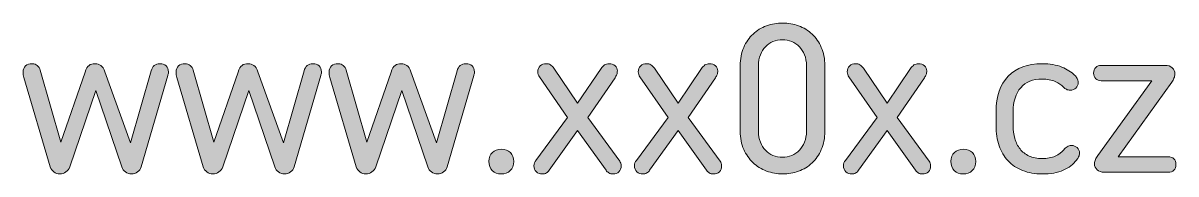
# Model space of a CAD drawing. Header units: millimetres. Extents: x -29.5 to 29.5, y -18.9 to 19.
# Drawn here: x -6.76 to 6.73, y -9.9 to -8.13 of the extents above; entities that cross this region are included whole.
import ezdxf

# ---------------------------------------------------------------- set-up
doc = ezdxf.new("R2010")
doc.units = ezdxf.units.MM
doc.header["$MEASUREMENT"] = 0
doc.layers.add('Layer 1', color=7, linetype='Continuous', lineweight=0)

# ---------------------------------------------------------------- blocks, each defined once
blk = doc.blocks.new('Block_2')
at = {"layer": 'Layer 1', "transparency": 33554687}
h = blk.add_hatch(color=7, dxfattribs=at)
h.dxf.hatch_style = 2
edge = h.paths.add_edge_path()
edge.add_spline(control_points=[(1.841, -9.399), (1.841, -9.446), (1.849, -9.487), (1.864, -9.524), (1.879, -9.561), (1.899, -9.593), (1.924, -9.619), (1.949, -9.646), (1.978, -9.666), (2.012, -9.68), (2.047, -9.695), (2.084, -9.702), (2.124, -9.702), (2.162, -9.702), (2.198, -9.695), (2.232, -9.68), (2.267, -9.666), (2.296, -9.646), (2.321, -9.619), (2.346, -9.593), (2.366, -9.561), (2.381, -9.524), (2.396, -9.487), (2.404, -9.446), (2.404, -9.399), (2.404, -9.399), (2.404, -8.629), (2.404, -8.629), (2.404, -8.583), (2.396, -8.54), (2.381, -8.503), (2.366, -8.466), (2.346, -8.434), (2.321, -8.408), (2.296, -8.382), (2.267, -8.362), (2.232, -8.348), (2.198, -8.334), (2.162, -8.327), (2.124, -8.327), (2.084, -8.327), (2.047, -8.334), (2.012, -8.348), (1.978, -8.362), (1.949, -8.382), (1.924, -8.408), (1.899, -8.434), (1.879, -8.466), (1.864, -8.503), (1.849, -8.54), (1.841, -8.583), (1.841, -8.629), (1.841, -8.629), (1.841, -9.399), (1.841, -9.399)], knot_values=[0, 0, 0, 0, 1, 1, 1, 2, 2, 2, 3, 3, 3, 4, 4, 4, 5, 5, 5, 6, 6, 6, 7, 7, 7, 8, 8, 8, 9, 9, 9, 10, 10, 10, 11, 11, 11, 12, 12, 12, 13, 13, 13, 14, 14, 14, 15, 15, 15, 16, 16, 16, 17, 17, 17, 18, 18, 18, 18], degree=3, periodic=0)
edge = h.paths.add_edge_path()
edge.add_spline(control_points=[(2.577, -9.612), (2.55, -9.673), (2.514, -9.726), (2.469, -9.768), (2.424, -9.811), (2.371, -9.843), (2.311, -9.864), (2.251, -9.886), (2.189, -9.897), (2.124, -9.897), (2.059, -9.897), (1.996, -9.885), (1.936, -9.863), (1.876, -9.841), (1.824, -9.808), (1.779, -9.765), (1.734, -9.723), (1.697, -9.671), (1.67, -9.609), (1.642, -9.548), (1.629, -9.477), (1.629, -9.397), (1.629, -9.397), (1.629, -8.632), (1.629, -8.632), (1.629, -8.552), (1.642, -8.48), (1.67, -8.418), (1.697, -8.355), (1.734, -8.303), (1.779, -8.261), (1.824, -8.218), (1.876, -8.186), (1.936, -8.164), (1.996, -8.142), (2.059, -8.132), (2.124, -8.132), (2.189, -8.132), (2.251, -8.142), (2.311, -8.164), (2.371, -8.186), (2.424, -8.218), (2.469, -8.261), (2.514, -8.303), (2.55, -8.355), (2.577, -8.417), (2.605, -8.478), (2.619, -8.549), (2.619, -8.629), (2.619, -8.629), (2.619, -9.399), (2.619, -9.399), (2.619, -9.479), (2.605, -9.55), (2.577, -9.612)], knot_values=[0, 0, 0, 0, 1, 1, 1, 2, 2, 2, 3, 3, 3, 4, 4, 4, 5, 5, 5, 6, 6, 6, 7, 7, 7, 8, 8, 8, 9, 9, 9, 10, 10, 10, 11, 11, 11, 12, 12, 12, 13, 13, 13, 14, 14, 14, 15, 15, 15, 16, 16, 16, 17, 17, 17, 18, 18, 18, 18], degree=3, periodic=0)
h = blk.add_hatch(color=7, dxfattribs=at)
h.dxf.hatch_style = 2
edge = h.paths.add_edge_path()
edge.add_spline(control_points=[(-5.911, -8.922), (-5.911, -8.922), (-6.216, -9.814), (-6.216, -9.814), (-6.225, -9.839), (-6.239, -9.859), (-6.26, -9.874), (-6.281, -9.889), (-6.305, -9.897), (-6.331, -9.897), (-6.358, -9.897), (-6.381, -9.889), (-6.401, -9.874), (-6.421, -9.859), (-6.435, -9.839), (-6.444, -9.814), (-6.444, -9.814), (-6.751, -8.767), (-6.751, -8.767), (-6.755, -8.758), (-6.757, -8.749), (-6.759, -8.738), (-6.76, -8.727), (-6.761, -8.716), (-6.761, -8.704), (-6.761, -8.674), (-6.752, -8.651), (-6.733, -8.633), (-6.713, -8.615), (-6.687, -8.607), (-6.654, -8.607), (-6.63, -8.607), (-6.611, -8.614), (-6.595, -8.628), (-6.579, -8.642), (-6.568, -8.661), (-6.561, -8.684), (-6.561, -8.684), (-6.319, -9.524), (-6.319, -9.524), (-6.319, -9.524), (-6.036, -8.707), (-6.036, -8.707), (-6.023, -8.667), (-6.007, -8.64), (-5.989, -8.627), (-5.971, -8.613), (-5.947, -8.607), (-5.919, -8.607), (-5.892, -8.607), (-5.87, -8.614), (-5.851, -8.628), (-5.833, -8.642), (-5.817, -8.667), (-5.804, -8.702), (-5.804, -8.702), (-5.504, -9.532), (-5.504, -9.532), (-5.504, -9.532), (-5.264, -8.689), (-5.264, -8.689), (-5.255, -8.663), (-5.243, -8.642), (-5.226, -8.628), (-5.21, -8.614), (-5.188, -8.607), (-5.161, -8.607), (-5.131, -8.607), (-5.107, -8.615), (-5.089, -8.633), (-5.07, -8.651), (-5.061, -8.674), (-5.061, -8.704), (-5.061, -8.713), (-5.062, -8.721), (-5.064, -8.728), (-5.065, -8.735), (-5.067, -8.742), (-5.069, -8.747), (-5.069, -8.747), (-5.379, -9.814), (-5.379, -9.814), (-5.387, -9.839), (-5.401, -9.859), (-5.421, -9.874), (-5.441, -9.889), (-5.465, -9.897), (-5.491, -9.897), (-5.518, -9.897), (-5.542, -9.889), (-5.563, -9.874), (-5.583, -9.859), (-5.598, -9.839), (-5.606, -9.814), (-5.606, -9.814), (-5.911, -8.922), (-5.911, -8.922)], knot_values=[0, 0, 0, 0, 1, 1, 1, 2, 2, 2, 3, 3, 3, 4, 4, 4, 5, 5, 5, 6, 6, 6, 7, 7, 7, 8, 8, 8, 9, 9, 9, 10, 10, 10, 11, 11, 11, 12, 12, 12, 13, 13, 13, 14, 14, 14, 15, 15, 15, 16, 16, 16, 17, 17, 17, 18, 18, 18, 19, 19, 19, 20, 20, 20, 21, 21, 21, 22, 22, 22, 23, 23, 23, 24, 24, 24, 25, 25, 25, 26, 26, 26, 27, 27, 27, 28, 28, 28, 29, 29, 29, 30, 30, 30, 31, 31, 31, 32, 32, 32, 32], degree=3, periodic=0)
h = blk.add_hatch(color=7, dxfattribs=at)
h.dxf.hatch_style = 2
edge = h.paths.add_edge_path()
edge.add_spline(control_points=[(-4.121, -8.922), (-4.121, -8.922), (-4.426, -9.814), (-4.426, -9.814), (-4.435, -9.839), (-4.449, -9.859), (-4.47, -9.874), (-4.491, -9.889), (-4.515, -9.897), (-4.541, -9.897), (-4.568, -9.897), (-4.591, -9.889), (-4.611, -9.874), (-4.631, -9.859), (-4.646, -9.839), (-4.654, -9.814), (-4.654, -9.814), (-4.961, -8.767), (-4.961, -8.767), (-4.965, -8.758), (-4.967, -8.749), (-4.969, -8.738), (-4.971, -8.727), (-4.971, -8.716), (-4.971, -8.704), (-4.971, -8.674), (-4.962, -8.651), (-4.943, -8.633), (-4.924, -8.615), (-4.897, -8.607), (-4.864, -8.607), (-4.841, -8.607), (-4.821, -8.614), (-4.805, -8.628), (-4.789, -8.642), (-4.778, -8.661), (-4.771, -8.684), (-4.771, -8.684), (-4.529, -9.524), (-4.529, -9.524), (-4.529, -9.524), (-4.246, -8.707), (-4.246, -8.707), (-4.233, -8.667), (-4.217, -8.64), (-4.199, -8.627), (-4.181, -8.613), (-4.157, -8.607), (-4.129, -8.607), (-4.102, -8.607), (-4.08, -8.614), (-4.061, -8.628), (-4.043, -8.642), (-4.027, -8.667), (-4.014, -8.702), (-4.014, -8.702), (-3.714, -9.532), (-3.714, -9.532), (-3.714, -9.532), (-3.474, -8.689), (-3.474, -8.689), (-3.466, -8.663), (-3.453, -8.642), (-3.436, -8.628), (-3.42, -8.614), (-3.398, -8.607), (-3.371, -8.607), (-3.341, -8.607), (-3.317, -8.615), (-3.299, -8.633), (-3.281, -8.651), (-3.271, -8.674), (-3.271, -8.704), (-3.271, -8.713), (-3.272, -8.721), (-3.274, -8.728), (-3.276, -8.735), (-3.277, -8.742), (-3.279, -8.747), (-3.279, -8.747), (-3.589, -9.814), (-3.589, -9.814), (-3.597, -9.839), (-3.611, -9.859), (-3.631, -9.874), (-3.651, -9.889), (-3.675, -9.897), (-3.701, -9.897), (-3.728, -9.897), (-3.752, -9.889), (-3.773, -9.874), (-3.794, -9.859), (-3.808, -9.839), (-3.816, -9.814), (-3.816, -9.814), (-4.121, -8.922), (-4.121, -8.922)], knot_values=[0, 0, 0, 0, 1, 1, 1, 2, 2, 2, 3, 3, 3, 4, 4, 4, 5, 5, 5, 6, 6, 6, 7, 7, 7, 8, 8, 8, 9, 9, 9, 10, 10, 10, 11, 11, 11, 12, 12, 12, 13, 13, 13, 14, 14, 14, 15, 15, 15, 16, 16, 16, 17, 17, 17, 18, 18, 18, 19, 19, 19, 20, 20, 20, 21, 21, 21, 22, 22, 22, 23, 23, 23, 24, 24, 24, 25, 25, 25, 26, 26, 26, 27, 27, 27, 28, 28, 28, 29, 29, 29, 30, 30, 30, 31, 31, 31, 32, 32, 32, 32], degree=3, periodic=0)
h = blk.add_hatch(color=7, dxfattribs=at)
h.dxf.hatch_style = 2
edge = h.paths.add_edge_path()
edge.add_spline(control_points=[(-2.331, -8.922), (-2.331, -8.922), (-2.636, -9.814), (-2.636, -9.814), (-2.645, -9.839), (-2.659, -9.859), (-2.68, -9.874), (-2.701, -9.889), (-2.725, -9.897), (-2.751, -9.897), (-2.778, -9.897), (-2.801, -9.889), (-2.821, -9.874), (-2.841, -9.859), (-2.855, -9.839), (-2.864, -9.814), (-2.864, -9.814), (-3.171, -8.767), (-3.171, -8.767), (-3.175, -8.758), (-3.177, -8.749), (-3.179, -8.738), (-3.181, -8.727), (-3.181, -8.716), (-3.181, -8.704), (-3.181, -8.674), (-3.172, -8.651), (-3.153, -8.633), (-3.133, -8.615), (-3.107, -8.607), (-3.074, -8.607), (-3.05, -8.607), (-3.031, -8.614), (-3.015, -8.628), (-2.999, -8.642), (-2.988, -8.661), (-2.981, -8.684), (-2.981, -8.684), (-2.739, -9.524), (-2.739, -9.524), (-2.739, -9.524), (-2.456, -8.707), (-2.456, -8.707), (-2.443, -8.667), (-2.427, -8.64), (-2.409, -8.627), (-2.391, -8.613), (-2.367, -8.607), (-2.339, -8.607), (-2.312, -8.607), (-2.29, -8.614), (-2.271, -8.628), (-2.253, -8.642), (-2.237, -8.667), (-2.224, -8.702), (-2.224, -8.702), (-1.924, -9.532), (-1.924, -9.532), (-1.924, -9.532), (-1.684, -8.689), (-1.684, -8.689), (-1.676, -8.663), (-1.663, -8.642), (-1.646, -8.628), (-1.63, -8.614), (-1.608, -8.607), (-1.581, -8.607), (-1.551, -8.607), (-1.527, -8.615), (-1.509, -8.633), (-1.491, -8.651), (-1.481, -8.674), (-1.481, -8.704), (-1.481, -8.713), (-1.482, -8.721), (-1.484, -8.728), (-1.486, -8.735), (-1.487, -8.742), (-1.489, -8.747), (-1.489, -8.747), (-1.799, -9.814), (-1.799, -9.814), (-1.807, -9.839), (-1.821, -9.859), (-1.841, -9.874), (-1.861, -9.889), (-1.885, -9.897), (-1.911, -9.897), (-1.938, -9.897), (-1.962, -9.889), (-1.983, -9.874), (-2.003, -9.859), (-2.018, -9.839), (-2.026, -9.814), (-2.026, -9.814), (-2.331, -8.922), (-2.331, -8.922)], knot_values=[0, 0, 0, 0, 1, 1, 1, 2, 2, 2, 3, 3, 3, 4, 4, 4, 5, 5, 5, 6, 6, 6, 7, 7, 7, 8, 8, 8, 9, 9, 9, 10, 10, 10, 11, 11, 11, 12, 12, 12, 13, 13, 13, 14, 14, 14, 15, 15, 15, 16, 16, 16, 17, 17, 17, 18, 18, 18, 19, 19, 19, 20, 20, 20, 21, 21, 21, 22, 22, 22, 23, 23, 23, 24, 24, 24, 25, 25, 25, 26, 26, 26, 27, 27, 27, 28, 28, 28, 29, 29, 29, 30, 30, 30, 31, 31, 31, 32, 32, 32, 32], degree=3, periodic=0)
h = blk.add_hatch(color=7, dxfattribs=at)
h.dxf.hatch_style = 2
edge = h.paths.add_edge_path()
edge.add_spline(control_points=[(0.001, -8.664), (0.013, -8.646), (0.026, -8.632), (0.041, -8.622), (0.056, -8.612), (0.074, -8.607), (0.094, -8.607), (0.122, -8.607), (0.145, -8.615), (0.164, -8.631), (0.182, -8.647), (0.191, -8.667), (0.191, -8.692), (0.191, -8.709), (0.189, -8.723), (0.184, -8.734), (0.179, -8.746), (0.172, -8.758), (0.164, -8.772), (0.164, -8.772), (-0.156, -9.237), (-0.156, -9.237), (-0.156, -9.237), (0.219, -9.747), (0.219, -9.747), (0.224, -9.755), (0.228, -9.763), (0.231, -9.772), (0.234, -9.78), (0.236, -9.79), (0.236, -9.802), (0.236, -9.83), (0.227, -9.853), (0.21, -9.871), (0.192, -9.888), (0.169, -9.897), (0.141, -9.897), (0.123, -9.897), (0.106, -9.893), (0.092, -9.884), (0.078, -9.876), (0.067, -9.866), (0.059, -9.854), (0.059, -9.854), (-0.274, -9.387), (-0.274, -9.387), (-0.274, -9.387), (-0.607, -9.854), (-0.607, -9.854), (-0.615, -9.867), (-0.626, -9.878), (-0.639, -9.885), (-0.652, -9.893), (-0.668, -9.897), (-0.686, -9.897), (-0.715, -9.897), (-0.738, -9.888), (-0.756, -9.871), (-0.775, -9.853), (-0.784, -9.83), (-0.784, -9.802), (-0.784, -9.789), (-0.782, -9.777), (-0.778, -9.767), (-0.774, -9.757), (-0.768, -9.748), (-0.761, -9.739), (-0.761, -9.739), (-0.391, -9.237), (-0.391, -9.237), (-0.391, -9.237), (-0.719, -8.762), (-0.719, -8.762), (-0.726, -8.753), (-0.731, -8.744), (-0.734, -8.734), (-0.737, -8.724), (-0.739, -8.713), (-0.739, -8.702), (-0.739, -8.673), (-0.73, -8.651), (-0.711, -8.633), (-0.693, -8.615), (-0.67, -8.607), (-0.641, -8.607), (-0.621, -8.607), (-0.605, -8.611), (-0.592, -8.619), (-0.578, -8.628), (-0.565, -8.641), (-0.551, -8.659), (-0.551, -8.659), (-0.274, -9.069), (-0.274, -9.069), (-0.274, -9.069), (0.001, -8.664), (0.001, -8.664)], knot_values=[0, 0, 0, 0, 1, 1, 1, 2, 2, 2, 3, 3, 3, 4, 4, 4, 5, 5, 5, 6, 6, 6, 7, 7, 7, 8, 8, 8, 9, 9, 9, 10, 10, 10, 11, 11, 11, 12, 12, 12, 13, 13, 13, 14, 14, 14, 15, 15, 15, 16, 16, 16, 17, 17, 17, 18, 18, 18, 19, 19, 19, 20, 20, 20, 21, 21, 21, 22, 22, 22, 23, 23, 23, 24, 24, 24, 25, 25, 25, 26, 26, 26, 27, 27, 27, 28, 28, 28, 29, 29, 29, 30, 30, 30, 31, 31, 31, 32, 32, 32, 32], degree=3, periodic=0)
h = blk.add_hatch(color=7, dxfattribs=at)
h.dxf.hatch_style = 2
edge = h.paths.add_edge_path()
edge.add_spline(control_points=[(1.176, -8.664), (1.188, -8.646), (1.201, -8.632), (1.216, -8.622), (1.231, -8.612), (1.249, -8.607), (1.268, -8.607), (1.297, -8.607), (1.32, -8.615), (1.339, -8.631), (1.357, -8.647), (1.366, -8.667), (1.366, -8.692), (1.366, -8.709), (1.364, -8.723), (1.359, -8.734), (1.354, -8.746), (1.347, -8.758), (1.339, -8.772), (1.339, -8.772), (1.019, -9.237), (1.019, -9.237), (1.019, -9.237), (1.394, -9.747), (1.394, -9.747), (1.399, -9.755), (1.403, -9.763), (1.406, -9.772), (1.409, -9.78), (1.411, -9.79), (1.411, -9.802), (1.411, -9.83), (1.402, -9.853), (1.385, -9.871), (1.367, -9.888), (1.344, -9.897), (1.316, -9.897), (1.298, -9.897), (1.281, -9.893), (1.267, -9.884), (1.253, -9.876), (1.242, -9.866), (1.234, -9.854), (1.234, -9.854), (0.901, -9.387), (0.901, -9.387), (0.901, -9.387), (0.568, -9.854), (0.568, -9.854), (0.56, -9.867), (0.549, -9.878), (0.536, -9.885), (0.523, -9.893), (0.507, -9.897), (0.489, -9.897), (0.46, -9.897), (0.437, -9.888), (0.419, -9.871), (0.4, -9.853), (0.391, -9.83), (0.391, -9.802), (0.391, -9.789), (0.393, -9.777), (0.397, -9.767), (0.401, -9.757), (0.407, -9.748), (0.414, -9.739), (0.414, -9.739), (0.784, -9.237), (0.784, -9.237), (0.784, -9.237), (0.456, -8.762), (0.456, -8.762), (0.449, -8.753), (0.444, -8.744), (0.441, -8.734), (0.438, -8.724), (0.436, -8.713), (0.436, -8.702), (0.436, -8.673), (0.445, -8.651), (0.464, -8.633), (0.482, -8.615), (0.505, -8.607), (0.533, -8.607), (0.553, -8.607), (0.57, -8.611), (0.583, -8.619), (0.597, -8.628), (0.61, -8.641), (0.624, -8.659), (0.624, -8.659), (0.901, -9.069), (0.901, -9.069), (0.901, -9.069), (1.176, -8.664), (1.176, -8.664)], knot_values=[0, 0, 0, 0, 1, 1, 1, 2, 2, 2, 3, 3, 3, 4, 4, 4, 5, 5, 5, 6, 6, 6, 7, 7, 7, 8, 8, 8, 9, 9, 9, 10, 10, 10, 11, 11, 11, 12, 12, 12, 13, 13, 13, 14, 14, 14, 15, 15, 15, 16, 16, 16, 17, 17, 17, 18, 18, 18, 19, 19, 19, 20, 20, 20, 21, 21, 21, 22, 22, 22, 23, 23, 23, 24, 24, 24, 25, 25, 25, 26, 26, 26, 27, 27, 27, 28, 28, 28, 29, 29, 29, 30, 30, 30, 31, 31, 31, 32, 32, 32, 32], degree=3, periodic=0)
h = blk.add_hatch(color=7, dxfattribs=at)
h.dxf.hatch_style = 2
edge = h.paths.add_edge_path()
edge.add_spline(control_points=[(3.621, -8.664), (3.633, -8.646), (3.646, -8.632), (3.661, -8.622), (3.676, -8.612), (3.693, -8.607), (3.713, -8.607), (3.742, -8.607), (3.765, -8.615), (3.784, -8.631), (3.802, -8.647), (3.811, -8.667), (3.811, -8.692), (3.811, -8.709), (3.809, -8.723), (3.804, -8.734), (3.799, -8.746), (3.792, -8.758), (3.784, -8.772), (3.784, -8.772), (3.464, -9.237), (3.464, -9.237), (3.464, -9.237), (3.839, -9.747), (3.839, -9.747), (3.844, -9.755), (3.848, -9.763), (3.851, -9.772), (3.854, -9.78), (3.856, -9.79), (3.856, -9.802), (3.856, -9.83), (3.847, -9.853), (3.83, -9.871), (3.812, -9.888), (3.789, -9.897), (3.761, -9.897), (3.743, -9.897), (3.726, -9.893), (3.712, -9.884), (3.698, -9.876), (3.687, -9.866), (3.679, -9.854), (3.679, -9.854), (3.346, -9.387), (3.346, -9.387), (3.346, -9.387), (3.013, -9.854), (3.013, -9.854), (3.005, -9.867), (2.994, -9.878), (2.981, -9.885), (2.968, -9.893), (2.952, -9.897), (2.933, -9.897), (2.905, -9.897), (2.882, -9.888), (2.864, -9.871), (2.845, -9.853), (2.836, -9.83), (2.836, -9.802), (2.836, -9.789), (2.838, -9.777), (2.842, -9.767), (2.846, -9.757), (2.852, -9.748), (2.859, -9.739), (2.859, -9.739), (3.229, -9.237), (3.229, -9.237), (3.229, -9.237), (2.901, -8.762), (2.901, -8.762), (2.894, -8.753), (2.889, -8.744), (2.886, -8.734), (2.883, -8.724), (2.881, -8.713), (2.881, -8.702), (2.881, -8.673), (2.89, -8.651), (2.909, -8.633), (2.927, -8.615), (2.95, -8.607), (2.978, -8.607), (2.998, -8.607), (3.015, -8.611), (3.028, -8.619), (3.042, -8.628), (3.055, -8.641), (3.069, -8.659), (3.069, -8.659), (3.346, -9.069), (3.346, -9.069), (3.346, -9.069), (3.621, -8.664), (3.621, -8.664)], knot_values=[0, 0, 0, 0, 1, 1, 1, 2, 2, 2, 3, 3, 3, 4, 4, 4, 5, 5, 5, 6, 6, 6, 7, 7, 7, 8, 8, 8, 9, 9, 9, 10, 10, 10, 11, 11, 11, 12, 12, 12, 13, 13, 13, 14, 14, 14, 15, 15, 15, 16, 16, 16, 17, 17, 17, 18, 18, 18, 19, 19, 19, 20, 20, 20, 21, 21, 21, 22, 22, 22, 23, 23, 23, 24, 24, 24, 25, 25, 25, 26, 26, 26, 27, 27, 27, 28, 28, 28, 29, 29, 29, 30, 30, 30, 31, 31, 31, 32, 32, 32, 32], degree=3, periodic=0)
h = blk.add_hatch(color=7, dxfattribs=at)
h.dxf.hatch_style = 2
edge = h.paths.add_edge_path()
edge.add_spline(control_points=[(5.315, -9.688), (5.357, -9.669), (5.39, -9.644), (5.413, -9.614), (5.425, -9.601), (5.438, -9.589), (5.453, -9.579), (5.469, -9.569), (5.485, -9.564), (5.504, -9.564), (5.53, -9.564), (5.553, -9.573), (5.571, -9.589), (5.589, -9.606), (5.598, -9.628), (5.598, -9.654), (5.598, -9.669), (5.595, -9.683), (5.588, -9.696), (5.582, -9.708), (5.573, -9.721), (5.563, -9.734), (5.525, -9.784), (5.473, -9.824), (5.407, -9.853), (5.341, -9.882), (5.259, -9.897), (5.161, -9.897), (5.076, -9.897), (5, -9.883), (4.932, -9.857), (4.865, -9.83), (4.808, -9.792), (4.762, -9.743), (4.716, -9.694), (4.681, -9.635), (4.657, -9.566), (4.633, -9.496), (4.621, -9.419), (4.621, -9.332), (4.621, -9.332), (4.621, -9.167), (4.621, -9.167), (4.621, -8.988), (4.668, -8.85), (4.764, -8.753), (4.858, -8.655), (4.991, -8.607), (5.161, -8.607), (5.251, -8.607), (5.327, -8.62), (5.39, -8.647), (5.452, -8.673), (5.503, -8.705), (5.541, -8.742), (5.553, -8.753), (5.563, -8.766), (5.571, -8.779), (5.579, -8.793), (5.583, -8.809), (5.583, -8.829), (5.583, -8.854), (5.574, -8.875), (5.556, -8.892), (5.538, -8.908), (5.516, -8.917), (5.491, -8.917), (5.473, -8.917), (5.457, -8.913), (5.445, -8.907), (5.432, -8.9), (5.421, -8.892), (5.411, -8.882), (5.388, -8.857), (5.355, -8.835), (5.312, -8.816), (5.27, -8.796), (5.219, -8.787), (5.161, -8.787), (5.053, -8.787), (4.969, -8.82), (4.91, -8.888), (4.851, -8.956), (4.821, -9.049), (4.821, -9.167), (4.821, -9.167), (4.821, -9.332), (4.821, -9.332), (4.821, -9.385), (4.828, -9.435), (4.841, -9.482), (4.854, -9.528), (4.875, -9.569), (4.902, -9.604), (4.93, -9.639), (4.965, -9.667), (5.007, -9.687), (5.05, -9.707), (5.101, -9.717), (5.161, -9.717), (5.221, -9.717), (5.272, -9.707), (5.315, -9.688)], knot_values=[0, 0, 0, 0, 1, 1, 1, 2, 2, 2, 3, 3, 3, 4, 4, 4, 5, 5, 5, 6, 6, 6, 7, 7, 7, 8, 8, 8, 9, 9, 9, 10, 10, 10, 11, 11, 11, 12, 12, 12, 13, 13, 13, 14, 14, 14, 15, 15, 15, 16, 16, 16, 17, 17, 17, 18, 18, 18, 19, 19, 19, 20, 20, 20, 21, 21, 21, 22, 22, 22, 23, 23, 23, 24, 24, 24, 25, 25, 25, 26, 26, 26, 27, 27, 27, 28, 28, 28, 29, 29, 29, 30, 30, 30, 31, 31, 31, 32, 32, 32, 33, 33, 33, 34, 34, 34, 34], degree=3, periodic=0)
h = blk.add_hatch(color=7, dxfattribs=at)
h.dxf.hatch_style = 2
edge = h.paths.add_edge_path()
edge.add_spline(control_points=[(6.444, -8.807), (6.444, -8.807), (5.853, -8.807), (5.853, -8.807), (5.825, -8.807), (5.803, -8.799), (5.787, -8.783), (5.771, -8.767), (5.763, -8.745), (5.763, -8.717), (5.763, -8.689), (5.771, -8.666), (5.787, -8.651), (5.803, -8.635), (5.825, -8.627), (5.853, -8.627), (5.853, -8.627), (6.601, -8.627), (6.601, -8.627), (6.634, -8.627), (6.661, -8.636), (6.682, -8.654), (6.703, -8.673), (6.713, -8.697), (6.713, -8.729), (6.713, -8.744), (6.71, -8.76), (6.703, -8.777), (6.697, -8.793), (6.688, -8.808), (6.678, -8.822), (6.678, -8.822), (6.051, -9.697), (6.051, -9.697), (6.051, -9.697), (6.636, -9.697), (6.636, -9.697), (6.664, -9.697), (6.686, -9.705), (6.702, -9.72), (6.718, -9.736), (6.726, -9.759), (6.726, -9.787), (6.726, -9.815), (6.718, -9.837), (6.702, -9.853), (6.686, -9.869), (6.664, -9.877), (6.636, -9.877), (6.636, -9.877), (5.889, -9.877), (5.889, -9.877), (5.853, -9.877), (5.825, -9.867), (5.805, -9.849), (5.784, -9.831), (5.773, -9.806), (5.773, -9.774), (5.773, -9.759), (5.777, -9.744), (5.785, -9.728), (5.792, -9.712), (5.801, -9.697), (5.811, -9.682), (5.811, -9.682), (6.444, -8.807), (6.444, -8.807)], knot_values=[0, 0, 0, 0, 1, 1, 1, 2, 2, 2, 3, 3, 3, 4, 4, 4, 5, 5, 5, 6, 6, 6, 7, 7, 7, 8, 8, 8, 9, 9, 9, 10, 10, 10, 11, 11, 11, 12, 12, 12, 13, 13, 13, 14, 14, 14, 15, 15, 15, 16, 16, 16, 17, 17, 17, 18, 18, 18, 19, 19, 19, 20, 20, 20, 21, 21, 21, 22, 22, 22, 22], degree=3, periodic=0)
h = blk.add_hatch(color=7, dxfattribs=at)
h.dxf.hatch_style = 2
edge = h.paths.add_edge_path()
edge.add_spline(control_points=[(-1.061, -9.858), (-1.088, -9.884), (-1.124, -9.897), (-1.169, -9.897), (-1.212, -9.897), (-1.247, -9.883), (-1.273, -9.857), (-1.298, -9.83), (-1.311, -9.794), (-1.311, -9.749), (-1.311, -9.706), (-1.298, -9.671), (-1.271, -9.646), (-1.245, -9.62), (-1.209, -9.607), (-1.164, -9.607), (-1.121, -9.607), (-1.086, -9.62), (-1.06, -9.647), (-1.034, -9.673), (-1.021, -9.708), (-1.021, -9.752), (-1.021, -9.797), (-1.035, -9.832), (-1.061, -9.858)], knot_values=[0, 0, 0, 0, 1, 1, 1, 2, 2, 2, 3, 3, 3, 4, 4, 4, 5, 5, 5, 6, 6, 6, 7, 7, 7, 8, 8, 8, 8], degree=3, periodic=0)
h = blk.add_hatch(color=7, dxfattribs=at)
h.dxf.hatch_style = 2
edge = h.paths.add_edge_path()
edge.add_spline(control_points=[(4.344, -9.858), (4.317, -9.884), (4.281, -9.897), (4.236, -9.897), (4.193, -9.897), (4.158, -9.883), (4.132, -9.857), (4.107, -9.83), (4.094, -9.794), (4.094, -9.749), (4.094, -9.706), (4.107, -9.671), (4.134, -9.646), (4.16, -9.62), (4.196, -9.607), (4.241, -9.607), (4.284, -9.607), (4.319, -9.62), (4.345, -9.647), (4.371, -9.673), (4.384, -9.708), (4.384, -9.752), (4.384, -9.797), (4.37, -9.832), (4.344, -9.858)], knot_values=[0, 0, 0, 0, 1, 1, 1, 2, 2, 2, 3, 3, 3, 4, 4, 4, 5, 5, 5, 6, 6, 6, 7, 7, 7, 8, 8, 8, 8], degree=3, periodic=0)
at = {"layer": 'Layer 1'}
for points, knots in [([(2.577, -9.612), (2.55, -9.673), (2.514, -9.726), (2.469, -9.768), (2.424, -9.811), (2.371, -9.843), (2.311, -9.864), (2.251, -9.886), (2.189, -9.897), (2.124, -9.897), (2.059, -9.897), (1.996, -9.885), (1.936, -9.863), (1.876, -9.841), (1.824, -9.808), (1.779, -9.765), (1.734, -9.723), (1.697, -9.671), (1.67, -9.609), (1.642, -9.548), (1.629, -9.477), (1.629, -9.397), (1.629, -9.397), (1.629, -8.632), (1.629, -8.632), (1.629, -8.552), (1.642, -8.48), (1.67, -8.418), (1.697, -8.355), (1.734, -8.303), (1.779, -8.261), (1.824, -8.218), (1.876, -8.186), (1.936, -8.164), (1.996, -8.142), (2.059, -8.132), (2.124, -8.132), (2.189, -8.132), (2.251, -8.142), (2.311, -8.164), (2.371, -8.186), (2.424, -8.218), (2.469, -8.261), (2.514, -8.303), (2.55, -8.355), (2.577, -8.417), (2.605, -8.478), (2.619, -8.549), (2.619, -8.629), (2.619, -8.629), (2.619, -9.399), (2.619, -9.399), (2.619, -9.479), (2.605, -9.55), (2.577, -9.612)], [0, 0, 0, 0, 1, 1, 1, 2, 2, 2, 3, 3, 3, 4, 4, 4, 5, 5, 5, 6, 6, 6, 7, 7, 7, 8, 8, 8, 9, 9, 9, 10, 10, 10, 11, 11, 11, 12, 12, 12, 13, 13, 13, 14, 14, 14, 15, 15, 15, 16, 16, 16, 17, 17, 17, 18, 18, 18, 18]), ([(1.841, -9.399), (1.841, -9.446), (1.849, -9.487), (1.864, -9.524), (1.879, -9.561), (1.899, -9.593), (1.924, -9.619), (1.949, -9.646), (1.978, -9.666), (2.012, -9.68), (2.047, -9.695), (2.084, -9.702), (2.124, -9.702), (2.162, -9.702), (2.198, -9.695), (2.232, -9.68), (2.267, -9.666), (2.296, -9.646), (2.321, -9.619), (2.346, -9.593), (2.366, -9.561), (2.381, -9.524), (2.396, -9.487), (2.404, -9.446), (2.404, -9.399), (2.404, -9.399), (2.404, -8.629), (2.404, -8.629), (2.404, -8.583), (2.396, -8.54), (2.381, -8.503), (2.366, -8.466), (2.346, -8.434), (2.321, -8.408), (2.296, -8.382), (2.267, -8.362), (2.232, -8.348), (2.198, -8.334), (2.162, -8.327), (2.124, -8.327), (2.084, -8.327), (2.047, -8.334), (2.012, -8.348), (1.978, -8.362), (1.949, -8.382), (1.924, -8.408), (1.899, -8.434), (1.879, -8.466), (1.864, -8.503), (1.849, -8.54), (1.841, -8.583), (1.841, -8.629), (1.841, -8.629), (1.841, -9.399), (1.841, -9.399)], [0, 0, 0, 0, 1, 1, 1, 2, 2, 2, 3, 3, 3, 4, 4, 4, 5, 5, 5, 6, 6, 6, 7, 7, 7, 8, 8, 8, 9, 9, 9, 10, 10, 10, 11, 11, 11, 12, 12, 12, 13, 13, 13, 14, 14, 14, 15, 15, 15, 16, 16, 16, 17, 17, 17, 18, 18, 18, 18]), ([(-5.911, -8.922), (-5.911, -8.922), (-6.216, -9.814), (-6.216, -9.814), (-6.225, -9.839), (-6.239, -9.859), (-6.26, -9.874), (-6.281, -9.889), (-6.305, -9.897), (-6.331, -9.897), (-6.358, -9.897), (-6.381, -9.889), (-6.401, -9.874), (-6.421, -9.859), (-6.435, -9.839), (-6.444, -9.814), (-6.444, -9.814), (-6.751, -8.767), (-6.751, -8.767), (-6.755, -8.758), (-6.757, -8.749), (-6.759, -8.738), (-6.76, -8.727), (-6.761, -8.716), (-6.761, -8.704), (-6.761, -8.674), (-6.752, -8.651), (-6.733, -8.633), (-6.713, -8.615), (-6.687, -8.607), (-6.654, -8.607), (-6.63, -8.607), (-6.611, -8.614), (-6.595, -8.628), (-6.579, -8.642), (-6.568, -8.661), (-6.561, -8.684), (-6.561, -8.684), (-6.319, -9.524), (-6.319, -9.524), (-6.319, -9.524), (-6.036, -8.707), (-6.036, -8.707), (-6.023, -8.667), (-6.007, -8.64), (-5.989, -8.627), (-5.971, -8.613), (-5.947, -8.607), (-5.919, -8.607), (-5.892, -8.607), (-5.87, -8.614), (-5.851, -8.628), (-5.833, -8.642), (-5.817, -8.667), (-5.804, -8.702), (-5.804, -8.702), (-5.504, -9.532), (-5.504, -9.532), (-5.504, -9.532), (-5.264, -8.689), (-5.264, -8.689), (-5.255, -8.663), (-5.243, -8.642), (-5.226, -8.628), (-5.21, -8.614), (-5.188, -8.607), (-5.161, -8.607), (-5.131, -8.607), (-5.107, -8.615), (-5.089, -8.633), (-5.07, -8.651), (-5.061, -8.674), (-5.061, -8.704), (-5.061, -8.713), (-5.062, -8.721), (-5.064, -8.728), (-5.065, -8.735), (-5.067, -8.742), (-5.069, -8.747), (-5.069, -8.747), (-5.379, -9.814), (-5.379, -9.814), (-5.387, -9.839), (-5.401, -9.859), (-5.421, -9.874), (-5.441, -9.889), (-5.465, -9.897), (-5.491, -9.897), (-5.518, -9.897), (-5.542, -9.889), (-5.563, -9.874), (-5.583, -9.859), (-5.598, -9.839), (-5.606, -9.814), (-5.606, -9.814), (-5.911, -8.922), (-5.911, -8.922)], [0, 0, 0, 0, 1, 1, 1, 2, 2, 2, 3, 3, 3, 4, 4, 4, 5, 5, 5, 6, 6, 6, 7, 7, 7, 8, 8, 8, 9, 9, 9, 10, 10, 10, 11, 11, 11, 12, 12, 12, 13, 13, 13, 14, 14, 14, 15, 15, 15, 16, 16, 16, 17, 17, 17, 18, 18, 18, 19, 19, 19, 20, 20, 20, 21, 21, 21, 22, 22, 22, 23, 23, 23, 24, 24, 24, 25, 25, 25, 26, 26, 26, 27, 27, 27, 28, 28, 28, 29, 29, 29, 30, 30, 30, 31, 31, 31, 32, 32, 32, 32]), ([(-4.121, -8.922), (-4.121, -8.922), (-4.426, -9.814), (-4.426, -9.814), (-4.435, -9.839), (-4.449, -9.859), (-4.47, -9.874), (-4.491, -9.889), (-4.515, -9.897), (-4.541, -9.897), (-4.568, -9.897), (-4.591, -9.889), (-4.611, -9.874), (-4.631, -9.859), (-4.646, -9.839), (-4.654, -9.814), (-4.654, -9.814), (-4.961, -8.767), (-4.961, -8.767), (-4.965, -8.758), (-4.967, -8.749), (-4.969, -8.738), (-4.971, -8.727), (-4.971, -8.716), (-4.971, -8.704), (-4.971, -8.674), (-4.962, -8.651), (-4.943, -8.633), (-4.924, -8.615), (-4.897, -8.607), (-4.864, -8.607), (-4.841, -8.607), (-4.821, -8.614), (-4.805, -8.628), (-4.789, -8.642), (-4.778, -8.661), (-4.771, -8.684), (-4.771, -8.684), (-4.529, -9.524), (-4.529, -9.524), (-4.529, -9.524), (-4.246, -8.707), (-4.246, -8.707), (-4.233, -8.667), (-4.217, -8.64), (-4.199, -8.627), (-4.181, -8.613), (-4.157, -8.607), (-4.129, -8.607), (-4.102, -8.607), (-4.08, -8.614), (-4.061, -8.628), (-4.043, -8.642), (-4.027, -8.667), (-4.014, -8.702), (-4.014, -8.702), (-3.714, -9.532), (-3.714, -9.532), (-3.714, -9.532), (-3.474, -8.689), (-3.474, -8.689), (-3.466, -8.663), (-3.453, -8.642), (-3.436, -8.628), (-3.42, -8.614), (-3.398, -8.607), (-3.371, -8.607), (-3.341, -8.607), (-3.317, -8.615), (-3.299, -8.633), (-3.281, -8.651), (-3.271, -8.674), (-3.271, -8.704), (-3.271, -8.713), (-3.272, -8.721), (-3.274, -8.728), (-3.276, -8.735), (-3.277, -8.742), (-3.279, -8.747), (-3.279, -8.747), (-3.589, -9.814), (-3.589, -9.814), (-3.597, -9.839), (-3.611, -9.859), (-3.631, -9.874), (-3.651, -9.889), (-3.675, -9.897), (-3.701, -9.897), (-3.728, -9.897), (-3.752, -9.889), (-3.773, -9.874), (-3.794, -9.859), (-3.808, -9.839), (-3.816, -9.814), (-3.816, -9.814), (-4.121, -8.922), (-4.121, -8.922)], [0, 0, 0, 0, 1, 1, 1, 2, 2, 2, 3, 3, 3, 4, 4, 4, 5, 5, 5, 6, 6, 6, 7, 7, 7, 8, 8, 8, 9, 9, 9, 10, 10, 10, 11, 11, 11, 12, 12, 12, 13, 13, 13, 14, 14, 14, 15, 15, 15, 16, 16, 16, 17, 17, 17, 18, 18, 18, 19, 19, 19, 20, 20, 20, 21, 21, 21, 22, 22, 22, 23, 23, 23, 24, 24, 24, 25, 25, 25, 26, 26, 26, 27, 27, 27, 28, 28, 28, 29, 29, 29, 30, 30, 30, 31, 31, 31, 32, 32, 32, 32]), ([(-2.331, -8.922), (-2.331, -8.922), (-2.636, -9.814), (-2.636, -9.814), (-2.645, -9.839), (-2.659, -9.859), (-2.68, -9.874), (-2.701, -9.889), (-2.725, -9.897), (-2.751, -9.897), (-2.778, -9.897), (-2.801, -9.889), (-2.821, -9.874), (-2.841, -9.859), (-2.855, -9.839), (-2.864, -9.814), (-2.864, -9.814), (-3.171, -8.767), (-3.171, -8.767), (-3.175, -8.758), (-3.177, -8.749), (-3.179, -8.738), (-3.181, -8.727), (-3.181, -8.716), (-3.181, -8.704), (-3.181, -8.674), (-3.172, -8.651), (-3.153, -8.633), (-3.133, -8.615), (-3.107, -8.607), (-3.074, -8.607), (-3.05, -8.607), (-3.031, -8.614), (-3.015, -8.628), (-2.999, -8.642), (-2.988, -8.661), (-2.981, -8.684), (-2.981, -8.684), (-2.739, -9.524), (-2.739, -9.524), (-2.739, -9.524), (-2.456, -8.707), (-2.456, -8.707), (-2.443, -8.667), (-2.427, -8.64), (-2.409, -8.627), (-2.391, -8.613), (-2.367, -8.607), (-2.339, -8.607), (-2.312, -8.607), (-2.29, -8.614), (-2.271, -8.628), (-2.253, -8.642), (-2.237, -8.667), (-2.224, -8.702), (-2.224, -8.702), (-1.924, -9.532), (-1.924, -9.532), (-1.924, -9.532), (-1.684, -8.689), (-1.684, -8.689), (-1.676, -8.663), (-1.663, -8.642), (-1.646, -8.628), (-1.63, -8.614), (-1.608, -8.607), (-1.581, -8.607), (-1.551, -8.607), (-1.527, -8.615), (-1.509, -8.633), (-1.491, -8.651), (-1.481, -8.674), (-1.481, -8.704), (-1.481, -8.713), (-1.482, -8.721), (-1.484, -8.728), (-1.486, -8.735), (-1.487, -8.742), (-1.489, -8.747), (-1.489, -8.747), (-1.799, -9.814), (-1.799, -9.814), (-1.807, -9.839), (-1.821, -9.859), (-1.841, -9.874), (-1.861, -9.889), (-1.885, -9.897), (-1.911, -9.897), (-1.938, -9.897), (-1.962, -9.889), (-1.983, -9.874), (-2.003, -9.859), (-2.018, -9.839), (-2.026, -9.814), (-2.026, -9.814), (-2.331, -8.922), (-2.331, -8.922)], [0, 0, 0, 0, 1, 1, 1, 2, 2, 2, 3, 3, 3, 4, 4, 4, 5, 5, 5, 6, 6, 6, 7, 7, 7, 8, 8, 8, 9, 9, 9, 10, 10, 10, 11, 11, 11, 12, 12, 12, 13, 13, 13, 14, 14, 14, 15, 15, 15, 16, 16, 16, 17, 17, 17, 18, 18, 18, 19, 19, 19, 20, 20, 20, 21, 21, 21, 22, 22, 22, 23, 23, 23, 24, 24, 24, 25, 25, 25, 26, 26, 26, 27, 27, 27, 28, 28, 28, 29, 29, 29, 30, 30, 30, 31, 31, 31, 32, 32, 32, 32]), ([(0.001, -8.664), (0.013, -8.646), (0.026, -8.632), (0.041, -8.622), (0.056, -8.612), (0.074, -8.607), (0.094, -8.607), (0.122, -8.607), (0.145, -8.615), (0.164, -8.631), (0.182, -8.647), (0.191, -8.667), (0.191, -8.692), (0.191, -8.709), (0.189, -8.723), (0.184, -8.734), (0.179, -8.746), (0.172, -8.758), (0.164, -8.772), (0.164, -8.772), (-0.156, -9.237), (-0.156, -9.237), (-0.156, -9.237), (0.219, -9.747), (0.219, -9.747), (0.224, -9.755), (0.228, -9.763), (0.231, -9.772), (0.234, -9.78), (0.236, -9.79), (0.236, -9.802), (0.236, -9.83), (0.227, -9.853), (0.21, -9.871), (0.192, -9.888), (0.169, -9.897), (0.141, -9.897), (0.123, -9.897), (0.106, -9.893), (0.092, -9.884), (0.078, -9.876), (0.067, -9.866), (0.059, -9.854), (0.059, -9.854), (-0.274, -9.387), (-0.274, -9.387), (-0.274, -9.387), (-0.607, -9.854), (-0.607, -9.854), (-0.615, -9.867), (-0.626, -9.878), (-0.639, -9.885), (-0.652, -9.893), (-0.668, -9.897), (-0.686, -9.897), (-0.715, -9.897), (-0.738, -9.888), (-0.756, -9.871), (-0.775, -9.853), (-0.784, -9.83), (-0.784, -9.802), (-0.784, -9.789), (-0.782, -9.777), (-0.778, -9.767), (-0.774, -9.757), (-0.768, -9.748), (-0.761, -9.739), (-0.761, -9.739), (-0.391, -9.237), (-0.391, -9.237), (-0.391, -9.237), (-0.719, -8.762), (-0.719, -8.762), (-0.726, -8.753), (-0.731, -8.744), (-0.734, -8.734), (-0.737, -8.724), (-0.739, -8.713), (-0.739, -8.702), (-0.739, -8.673), (-0.73, -8.651), (-0.711, -8.633), (-0.693, -8.615), (-0.67, -8.607), (-0.641, -8.607), (-0.621, -8.607), (-0.605, -8.611), (-0.592, -8.619), (-0.578, -8.628), (-0.565, -8.641), (-0.551, -8.659), (-0.551, -8.659), (-0.274, -9.069), (-0.274, -9.069), (-0.274, -9.069), (0.001, -8.664), (0.001, -8.664)], [0, 0, 0, 0, 1, 1, 1, 2, 2, 2, 3, 3, 3, 4, 4, 4, 5, 5, 5, 6, 6, 6, 7, 7, 7, 8, 8, 8, 9, 9, 9, 10, 10, 10, 11, 11, 11, 12, 12, 12, 13, 13, 13, 14, 14, 14, 15, 15, 15, 16, 16, 16, 17, 17, 17, 18, 18, 18, 19, 19, 19, 20, 20, 20, 21, 21, 21, 22, 22, 22, 23, 23, 23, 24, 24, 24, 25, 25, 25, 26, 26, 26, 27, 27, 27, 28, 28, 28, 29, 29, 29, 30, 30, 30, 31, 31, 31, 32, 32, 32, 32]), ([(1.176, -8.664), (1.188, -8.646), (1.201, -8.632), (1.216, -8.622), (1.231, -8.612), (1.249, -8.607), (1.268, -8.607), (1.297, -8.607), (1.32, -8.615), (1.339, -8.631), (1.357, -8.647), (1.366, -8.667), (1.366, -8.692), (1.366, -8.709), (1.364, -8.723), (1.359, -8.734), (1.354, -8.746), (1.347, -8.758), (1.339, -8.772), (1.339, -8.772), (1.019, -9.237), (1.019, -9.237), (1.019, -9.237), (1.394, -9.747), (1.394, -9.747), (1.399, -9.755), (1.403, -9.763), (1.406, -9.772), (1.409, -9.78), (1.411, -9.79), (1.411, -9.802), (1.411, -9.83), (1.402, -9.853), (1.385, -9.871), (1.367, -9.888), (1.344, -9.897), (1.316, -9.897), (1.298, -9.897), (1.281, -9.893), (1.267, -9.884), (1.253, -9.876), (1.242, -9.866), (1.234, -9.854), (1.234, -9.854), (0.901, -9.387), (0.901, -9.387), (0.901, -9.387), (0.568, -9.854), (0.568, -9.854), (0.56, -9.867), (0.549, -9.878), (0.536, -9.885), (0.523, -9.893), (0.507, -9.897), (0.489, -9.897), (0.46, -9.897), (0.437, -9.888), (0.419, -9.871), (0.4, -9.853), (0.391, -9.83), (0.391, -9.802), (0.391, -9.789), (0.393, -9.777), (0.397, -9.767), (0.401, -9.757), (0.407, -9.748), (0.414, -9.739), (0.414, -9.739), (0.784, -9.237), (0.784, -9.237), (0.784, -9.237), (0.456, -8.762), (0.456, -8.762), (0.449, -8.753), (0.444, -8.744), (0.441, -8.734), (0.438, -8.724), (0.436, -8.713), (0.436, -8.702), (0.436, -8.673), (0.445, -8.651), (0.464, -8.633), (0.482, -8.615), (0.505, -8.607), (0.533, -8.607), (0.553, -8.607), (0.57, -8.611), (0.583, -8.619), (0.597, -8.628), (0.61, -8.641), (0.624, -8.659), (0.624, -8.659), (0.901, -9.069), (0.901, -9.069), (0.901, -9.069), (1.176, -8.664), (1.176, -8.664)], [0, 0, 0, 0, 1, 1, 1, 2, 2, 2, 3, 3, 3, 4, 4, 4, 5, 5, 5, 6, 6, 6, 7, 7, 7, 8, 8, 8, 9, 9, 9, 10, 10, 10, 11, 11, 11, 12, 12, 12, 13, 13, 13, 14, 14, 14, 15, 15, 15, 16, 16, 16, 17, 17, 17, 18, 18, 18, 19, 19, 19, 20, 20, 20, 21, 21, 21, 22, 22, 22, 23, 23, 23, 24, 24, 24, 25, 25, 25, 26, 26, 26, 27, 27, 27, 28, 28, 28, 29, 29, 29, 30, 30, 30, 31, 31, 31, 32, 32, 32, 32]), ([(3.621, -8.664), (3.633, -8.646), (3.646, -8.632), (3.661, -8.622), (3.676, -8.612), (3.693, -8.607), (3.713, -8.607), (3.742, -8.607), (3.765, -8.615), (3.784, -8.631), (3.802, -8.647), (3.811, -8.667), (3.811, -8.692), (3.811, -8.709), (3.809, -8.723), (3.804, -8.734), (3.799, -8.746), (3.792, -8.758), (3.784, -8.772), (3.784, -8.772), (3.464, -9.237), (3.464, -9.237), (3.464, -9.237), (3.839, -9.747), (3.839, -9.747), (3.844, -9.755), (3.848, -9.763), (3.851, -9.772), (3.854, -9.78), (3.856, -9.79), (3.856, -9.802), (3.856, -9.83), (3.847, -9.853), (3.83, -9.871), (3.812, -9.888), (3.789, -9.897), (3.761, -9.897), (3.743, -9.897), (3.726, -9.893), (3.712, -9.884), (3.698, -9.876), (3.687, -9.866), (3.679, -9.854), (3.679, -9.854), (3.346, -9.387), (3.346, -9.387), (3.346, -9.387), (3.013, -9.854), (3.013, -9.854), (3.005, -9.867), (2.994, -9.878), (2.981, -9.885), (2.968, -9.893), (2.952, -9.897), (2.933, -9.897), (2.905, -9.897), (2.882, -9.888), (2.864, -9.871), (2.845, -9.853), (2.836, -9.83), (2.836, -9.802), (2.836, -9.789), (2.838, -9.777), (2.842, -9.767), (2.846, -9.757), (2.852, -9.748), (2.859, -9.739), (2.859, -9.739), (3.229, -9.237), (3.229, -9.237), (3.229, -9.237), (2.901, -8.762), (2.901, -8.762), (2.894, -8.753), (2.889, -8.744), (2.886, -8.734), (2.883, -8.724), (2.881, -8.713), (2.881, -8.702), (2.881, -8.673), (2.89, -8.651), (2.909, -8.633), (2.927, -8.615), (2.95, -8.607), (2.978, -8.607), (2.998, -8.607), (3.015, -8.611), (3.028, -8.619), (3.042, -8.628), (3.055, -8.641), (3.069, -8.659), (3.069, -8.659), (3.346, -9.069), (3.346, -9.069), (3.346, -9.069), (3.621, -8.664), (3.621, -8.664)], [0, 0, 0, 0, 1, 1, 1, 2, 2, 2, 3, 3, 3, 4, 4, 4, 5, 5, 5, 6, 6, 6, 7, 7, 7, 8, 8, 8, 9, 9, 9, 10, 10, 10, 11, 11, 11, 12, 12, 12, 13, 13, 13, 14, 14, 14, 15, 15, 15, 16, 16, 16, 17, 17, 17, 18, 18, 18, 19, 19, 19, 20, 20, 20, 21, 21, 21, 22, 22, 22, 23, 23, 23, 24, 24, 24, 25, 25, 25, 26, 26, 26, 27, 27, 27, 28, 28, 28, 29, 29, 29, 30, 30, 30, 31, 31, 31, 32, 32, 32, 32]), ([(5.315, -9.688), (5.357, -9.669), (5.39, -9.644), (5.413, -9.614), (5.425, -9.601), (5.438, -9.589), (5.453, -9.579), (5.469, -9.569), (5.485, -9.564), (5.504, -9.564), (5.53, -9.564), (5.553, -9.573), (5.571, -9.589), (5.589, -9.606), (5.598, -9.628), (5.598, -9.654), (5.598, -9.669), (5.595, -9.683), (5.588, -9.696), (5.582, -9.708), (5.573, -9.721), (5.563, -9.734), (5.525, -9.784), (5.473, -9.824), (5.407, -9.853), (5.341, -9.882), (5.259, -9.897), (5.161, -9.897), (5.076, -9.897), (5, -9.883), (4.932, -9.857), (4.865, -9.83), (4.808, -9.792), (4.762, -9.743), (4.716, -9.694), (4.681, -9.635), (4.657, -9.566), (4.633, -9.496), (4.621, -9.419), (4.621, -9.332), (4.621, -9.332), (4.621, -9.167), (4.621, -9.167), (4.621, -8.988), (4.668, -8.85), (4.764, -8.753), (4.858, -8.655), (4.991, -8.607), (5.161, -8.607), (5.251, -8.607), (5.327, -8.62), (5.39, -8.647), (5.452, -8.673), (5.503, -8.705), (5.541, -8.742), (5.553, -8.753), (5.563, -8.766), (5.571, -8.779), (5.579, -8.793), (5.583, -8.809), (5.583, -8.829), (5.583, -8.854), (5.574, -8.875), (5.556, -8.892), (5.538, -8.908), (5.516, -8.917), (5.491, -8.917), (5.473, -8.917), (5.457, -8.913), (5.445, -8.907), (5.432, -8.9), (5.421, -8.892), (5.411, -8.882), (5.388, -8.857), (5.355, -8.835), (5.312, -8.816), (5.27, -8.796), (5.219, -8.787), (5.161, -8.787), (5.053, -8.787), (4.969, -8.82), (4.91, -8.888), (4.851, -8.956), (4.821, -9.049), (4.821, -9.167), (4.821, -9.167), (4.821, -9.332), (4.821, -9.332), (4.821, -9.385), (4.828, -9.435), (4.841, -9.482), (4.854, -9.528), (4.875, -9.569), (4.902, -9.604), (4.93, -9.639), (4.965, -9.667), (5.007, -9.687), (5.05, -9.707), (5.101, -9.717), (5.161, -9.717), (5.221, -9.717), (5.272, -9.707), (5.315, -9.688)], [0, 0, 0, 0, 1, 1, 1, 2, 2, 2, 3, 3, 3, 4, 4, 4, 5, 5, 5, 6, 6, 6, 7, 7, 7, 8, 8, 8, 9, 9, 9, 10, 10, 10, 11, 11, 11, 12, 12, 12, 13, 13, 13, 14, 14, 14, 15, 15, 15, 16, 16, 16, 17, 17, 17, 18, 18, 18, 19, 19, 19, 20, 20, 20, 21, 21, 21, 22, 22, 22, 23, 23, 23, 24, 24, 24, 25, 25, 25, 26, 26, 26, 27, 27, 27, 28, 28, 28, 29, 29, 29, 30, 30, 30, 31, 31, 31, 32, 32, 32, 33, 33, 33, 34, 34, 34, 34]), ([(6.444, -8.807), (6.444, -8.807), (5.853, -8.807), (5.853, -8.807), (5.825, -8.807), (5.803, -8.799), (5.787, -8.783), (5.771, -8.767), (5.763, -8.745), (5.763, -8.717), (5.763, -8.689), (5.771, -8.666), (5.787, -8.651), (5.803, -8.635), (5.825, -8.627), (5.853, -8.627), (5.853, -8.627), (6.601, -8.627), (6.601, -8.627), (6.634, -8.627), (6.661, -8.636), (6.682, -8.654), (6.703, -8.673), (6.713, -8.697), (6.713, -8.729), (6.713, -8.744), (6.71, -8.76), (6.703, -8.777), (6.697, -8.793), (6.688, -8.808), (6.678, -8.822), (6.678, -8.822), (6.051, -9.697), (6.051, -9.697), (6.051, -9.697), (6.636, -9.697), (6.636, -9.697), (6.664, -9.697), (6.686, -9.705), (6.702, -9.72), (6.718, -9.736), (6.726, -9.759), (6.726, -9.787), (6.726, -9.815), (6.718, -9.837), (6.702, -9.853), (6.686, -9.869), (6.664, -9.877), (6.636, -9.877), (6.636, -9.877), (5.889, -9.877), (5.889, -9.877), (5.853, -9.877), (5.825, -9.867), (5.805, -9.849), (5.784, -9.831), (5.773, -9.806), (5.773, -9.774), (5.773, -9.759), (5.777, -9.744), (5.785, -9.728), (5.792, -9.712), (5.801, -9.697), (5.811, -9.682), (5.811, -9.682), (6.444, -8.807), (6.444, -8.807)], [0, 0, 0, 0, 1, 1, 1, 2, 2, 2, 3, 3, 3, 4, 4, 4, 5, 5, 5, 6, 6, 6, 7, 7, 7, 8, 8, 8, 9, 9, 9, 10, 10, 10, 11, 11, 11, 12, 12, 12, 13, 13, 13, 14, 14, 14, 15, 15, 15, 16, 16, 16, 17, 17, 17, 18, 18, 18, 19, 19, 19, 20, 20, 20, 21, 21, 21, 22, 22, 22, 22]), ([(-1.061, -9.858), (-1.088, -9.884), (-1.124, -9.897), (-1.169, -9.897), (-1.212, -9.897), (-1.247, -9.883), (-1.273, -9.857), (-1.298, -9.83), (-1.311, -9.794), (-1.311, -9.749), (-1.311, -9.706), (-1.298, -9.671), (-1.271, -9.646), (-1.245, -9.62), (-1.209, -9.607), (-1.164, -9.607), (-1.121, -9.607), (-1.086, -9.62), (-1.06, -9.647), (-1.034, -9.673), (-1.021, -9.708), (-1.021, -9.752), (-1.021, -9.797), (-1.035, -9.832), (-1.061, -9.858)], [0, 0, 0, 0, 1, 1, 1, 2, 2, 2, 3, 3, 3, 4, 4, 4, 5, 5, 5, 6, 6, 6, 7, 7, 7, 8, 8, 8, 8]), ([(4.344, -9.858), (4.317, -9.884), (4.281, -9.897), (4.236, -9.897), (4.193, -9.897), (4.158, -9.883), (4.132, -9.857), (4.107, -9.83), (4.094, -9.794), (4.094, -9.749), (4.094, -9.706), (4.107, -9.671), (4.134, -9.646), (4.16, -9.62), (4.196, -9.607), (4.241, -9.607), (4.284, -9.607), (4.319, -9.62), (4.345, -9.647), (4.371, -9.673), (4.384, -9.708), (4.384, -9.752), (4.384, -9.797), (4.37, -9.832), (4.344, -9.858)], [0, 0, 0, 0, 1, 1, 1, 2, 2, 2, 3, 3, 3, 4, 4, 4, 5, 5, 5, 6, 6, 6, 7, 7, 7, 8, 8, 8, 8])]:
    blk.add_open_spline(points, degree=3, knots=knots, dxfattribs=at)

msp = doc.modelspace()

# ---------------------------------------------------------------- block references
at = {"layer": 'Layer 1'}
msp.add_blockref('Block_2', (0, 0), dxfattribs=at)

doc.saveas('drawing.dxf')
